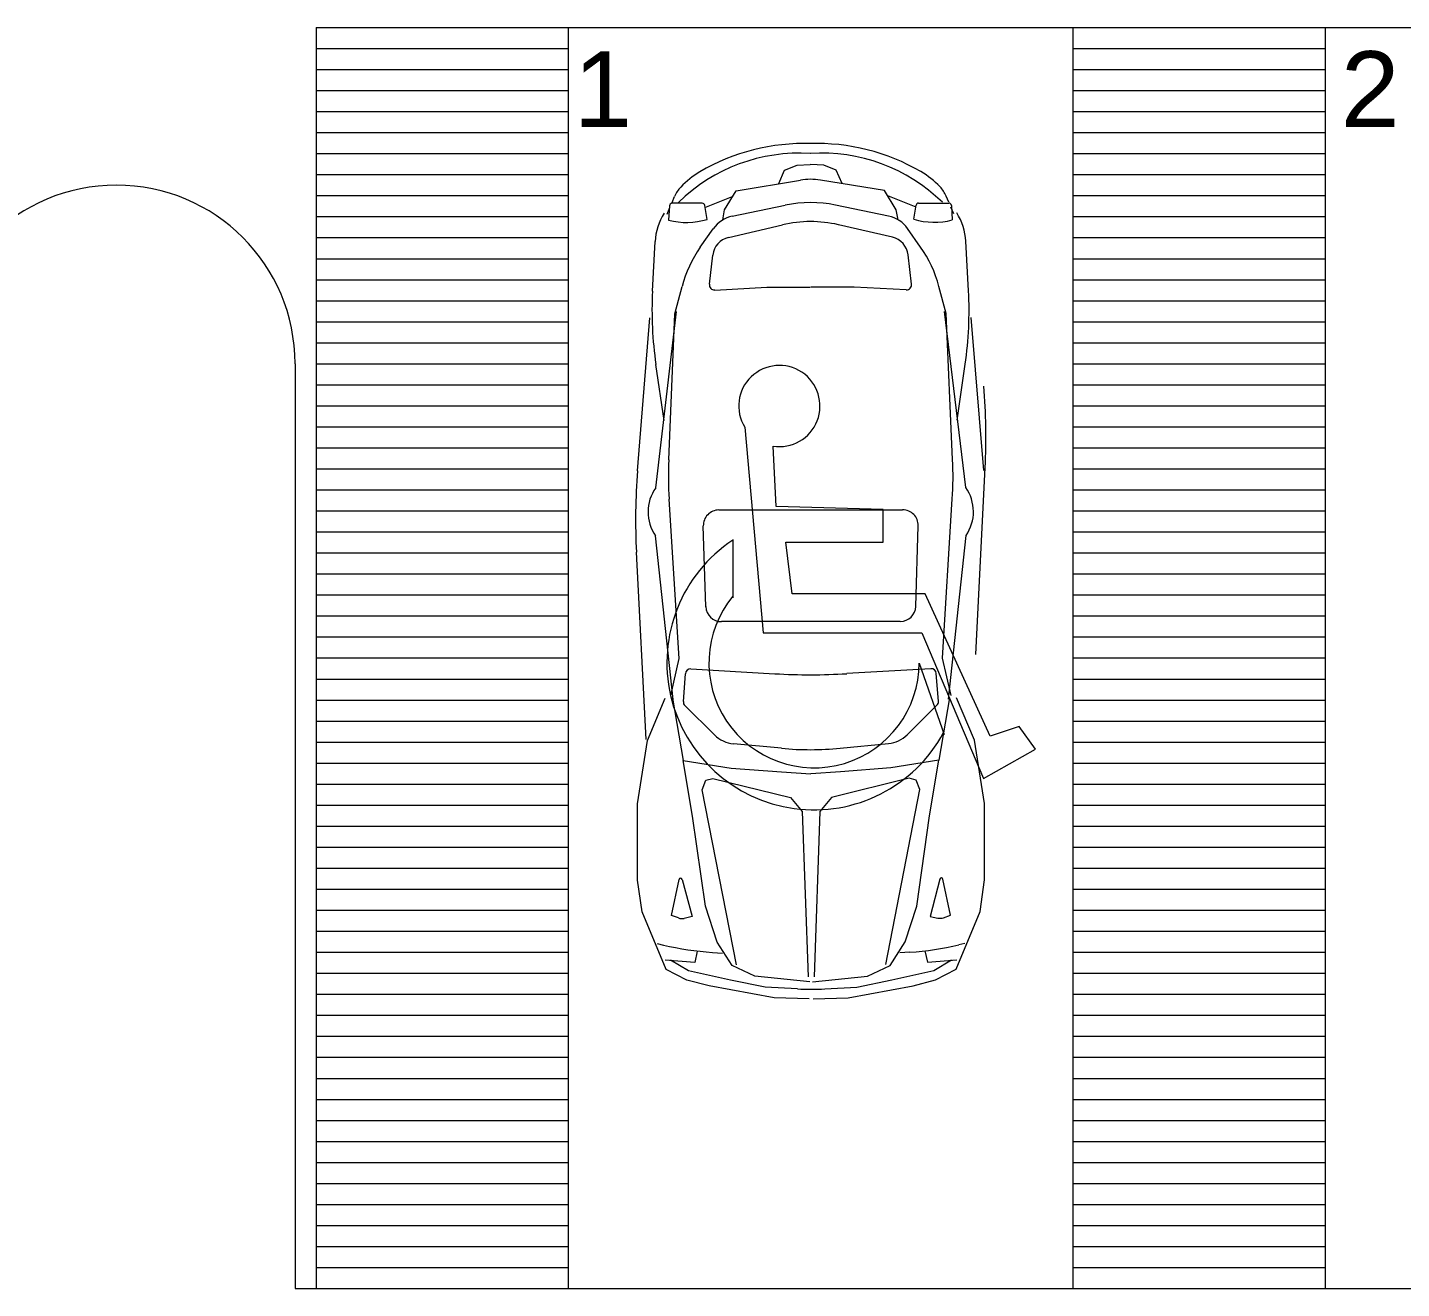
# Model space of a CAD drawing. Header units: inches. Extents: x 13 to 261, y -112 to -47.
# Drawn here: x 41.18 to 47.71, y -99.73 to -93.73 of the extents above; entities that cross this region are included whole.
import ezdxf

# ---------------------------------------------------------------- set-up
doc = ezdxf.new("R2010")
doc.units = ezdxf.units.IN
doc.header["$MEASUREMENT"] = 0
for name, color, linetype, lineweight in [('AUTOS', 6, 'Continuous', 20), ('BANQUETA', 2, 'Continuous', 18), ('CAJONES', 3, 'Continuous', 20), ('SIMBOLOGIA', 10, 'Continuous', 18), ('TEXTOS', 124, 'Continuous', 30)]:
    doc.layers.add(name, color=color, linetype=linetype, lineweight=lineweight)
doc.styles.add('TEXTOS', font='ARIALUNI.TTF', dxfattribs={"height": 0.36})

msp = doc.modelspace()

# ---------------------------------------------------------------- linework, layer by layer
at = {"layer": 'AUTOS'}
for p, q in [((44.7787, -94.4056), (44.8387, -94.382)), ((44.8387, -94.382), (44.9019, -94.3782)), ((44.9656, -94.3818), (44.9024, -94.3782)), ((45.0256, -94.4054), (44.9656, -94.3818)), ((44.7518, -94.4689), (44.7787, -94.4056)), ((45.0527, -94.4686), (45.0256, -94.4054)), ((44.4939, -94.5951), (44.5495, -94.5036)), ((44.5495, -94.5036), (44.8545, -94.4531)), ((45.2551, -94.5029), (44.9499, -94.453)), ((45.3109, -94.5943), (45.2551, -94.5029)), ((44.232, -94.5749), (44.2276, -94.644)), ((44.3876, -94.5635), (44.2442, -94.5635)), ((44.2443, -94.5594), (44.2564, -94.5305)), ((44.4109, -94.6401), (44.3997, -94.5737)), ((44.4, -94.5829), (44.5342, -94.5287)), ((44.5306, -94.6248), (44.7829, -94.5722)), ((45.2742, -94.6241), (45.0218, -94.572)), ((45.4047, -94.5819), (45.2704, -94.528)), ((45.3939, -94.6391), (45.405, -94.5727)), ((45.4171, -94.5625), (45.5604, -94.5622)), ((45.5604, -94.5581), (45.5482, -94.5292)), ((45.5727, -94.5736), (45.5773, -94.6427)), ((44.2209, -94.615), (44.234, -94.5838)), ((44.4849, -94.6424), (44.4939, -94.5951)), ((45.3199, -94.6416), (45.3109, -94.5943)), ((45.5839, -94.6136), (45.5707, -94.5825)), ((44.3786, -94.7725), (44.44, -94.6846)), ((44.5129, -94.7255), (44.7694, -94.6657)), ((45.292, -94.7247), (45.0355, -94.6655)), ((45.4265, -94.7715), (45.3649, -94.6837)), ((44.1511, -94.9812), (44.1634, -94.7454)), ((45.6544, -94.9797), (45.6416, -94.744)), ((44.4217, -94.9486), (44.4378, -94.8097)), ((45.3838, -94.9476), (45.3674, -94.8088)), ((44.2579, -95.0891), (44.2919, -94.9597)), ((44.4473, -94.9759), (44.695, -94.9624)), ((44.695, -94.9624), (44.9011, -94.9627)), ((45.1104, -94.962), (44.9043, -94.9627)), ((45.3581, -94.975), (45.1104, -94.962)), ((45.5478, -95.0878), (45.5135, -94.9585)), ((44.1664, -95.9168), (44.2658, -95.0787)), ((44.2281, -95.7843), (44.2579, -95.0891)), ((45.641, -95.9153), (45.5399, -95.0774)), ((45.579, -95.783), (45.5478, -95.0878)), ((44.0802, -95.8362), (44.1388, -95.1084)), ((45.727, -95.8346), (45.6669, -95.1069)), ((44.2065, -95.5962), (44.1674, -95.3305)), ((45.6002, -95.5948), (45.6387, -95.329)), ((45.6893, -96.7108), (45.7334, -95.8205)), ((44.278, -96.7287), (44.23, -95.9714)), ((45.5309, -96.7274), (45.5774, -95.9701)), ((44.4665, -96.0226), (45.3411, -96.0218)), ((44.2499, -96.9243), (44.1652, -96.1454)), ((44.405, -96.4826), (44.3928, -96.0985)), ((45.4034, -96.4816), (45.4149, -96.0975)), ((45.5594, -96.923), (45.6426, -96.144)), ((44.1204, -97.1138), (44.0746, -96.2236)), ((45.33, -96.553), (44.4786, -96.5538)), ((44.2378, -96.9059), (44.278, -96.7287)), ((45.5715, -96.9046), (45.5309, -96.7274)), ((44.2979, -96.9339), (44.3078, -96.8014)), ((44.3337, -96.7787), (44.7336, -96.8016)), ((45.4754, -96.7776), (45.0755, -96.8013)), ((45.5115, -96.9327), (45.5013, -96.8002)), ((44.1268, -97.1186), (44.2119, -96.9173)), ((44.246, -96.9173), (44.2963, -97.2142)), ((45.5633, -96.916), (45.5136, -97.213)), ((45.6829, -97.1171), (45.5974, -96.9159)), ((44.4465, -97.093), (44.3051, -96.9531)), ((45.3632, -97.0921), (45.5043, -96.9519)), ((44.0801, -97.4206), (44.1268, -97.1186)), ((45.7302, -97.419), (45.6829, -97.1171)), ((44.7655, -97.1565), (44.5361, -97.1349)), ((45.0442, -97.1562), (45.2736, -97.1342)), ((44.3419, -97.4787), (44.2963, -97.2142)), ((44.2963, -97.2142), (44.5248, -97.2506)), ((44.5248, -97.2506), (44.7644, -97.2691)), ((45.2852, -97.2499), (45.0456, -97.2689)), ((45.5136, -97.213), (45.2852, -97.2499)), ((45.4685, -97.4776), (45.5136, -97.213)), ((44.3869, -97.3542), (44.4041, -97.3083)), ((44.4041, -97.3083), (44.4381, -97.3002)), ((44.4381, -97.3002), (44.8082, -97.3903)), ((44.7644, -97.2691), (44.905, -97.2774)), ((45.0456, -97.2689), (44.905, -97.2774)), ((45.3719, -97.2993), (45.0021, -97.3901)), ((45.406, -97.3073), (45.3719, -97.2993)), ((45.4233, -97.3532), (45.406, -97.3073)), ((44.5504, -98.1864), (44.3869, -97.3542)), ((44.8082, -97.3903), (44.8627, -97.4565)), ((45.0021, -97.3901), (44.9477, -97.4565)), ((45.2611, -98.1857), (45.4233, -97.3532)), ((44.0801, -97.7839), (44.0801, -97.4206)), ((44.8627, -97.4565), (44.8911, -98.244)), ((44.9477, -97.4565), (44.9205, -98.244)), ((45.7306, -97.7823), (45.7302, -97.419)), ((44.403, -97.908), (44.3419, -97.4787)), ((45.4079, -97.907), (45.4685, -97.4776)), ((44.2417, -97.9517), (44.2778, -97.7805)), ((44.2921, -97.7801), (44.3394, -97.9574)), ((45.5187, -97.7789), (45.4716, -97.9563)), ((45.5693, -97.9504), (45.533, -97.7793)), ((45.7097, -97.9336), (45.7306, -97.7823)), ((44.1013, -97.9352), (44.0801, -97.7839)), ((44.459, -98.0784), (44.403, -97.908)), ((45.3523, -98.0776), (45.4079, -97.907)), ((44.2162, -98.2093), (44.1013, -97.9352)), ((44.275, -97.9638), (44.2417, -97.9517)), ((44.3394, -97.9574), (44.3024, -97.9656)), ((45.4716, -97.9563), (45.5087, -97.9644)), ((45.5361, -97.9626), (45.5693, -97.9504)), ((45.5953, -98.2079), (45.7097, -97.9336)), ((44.1738, -98.0859), (44.2034, -98.0928)), ((44.5305, -98.1899), (44.459, -98.0784)), ((45.281, -98.1891), (45.3523, -98.0776)), ((45.6375, -98.0845), (45.608, -98.0914)), ((44.352, -98.1757), (44.2119, -98.1644)), ((44.3225, -98.2145), (44.2374, -98.1644)), ((44.3641, -98.1209), (44.352, -98.1757)), ((44.4359, -98.1276), (44.4838, -98.1308)), ((45.3755, -98.1266), (45.3276, -98.13)), ((45.4473, -98.1198), (45.4595, -98.1747)), ((45.4595, -98.1747), (45.5996, -98.163)), ((45.489, -98.2134), (45.5741, -98.1631)), ((44.3139, -98.2594), (44.2162, -98.2093)), ((44.5222, -98.2594), (44.3225, -98.2145)), ((44.6373, -98.2413), (44.5305, -98.1899)), ((44.9116, -98.2683), (45.1743, -98.2407)), ((45.1743, -98.2407), (45.281, -98.1891)), ((45.2894, -98.2586), (45.489, -98.2134)), ((45.4977, -98.2582), (45.5953, -98.2079)), ((44.4202, -98.2873), (44.3139, -98.2594)), ((44.7302, -98.3435), (44.4202, -98.2873)), ((44.6878, -98.293), (44.5222, -98.2594)), ((44.9, -98.2683), (44.6373, -98.2413)), ((44.8409, -98.3013), (44.6878, -98.293)), ((44.9708, -98.3011), (45.1239, -98.2925)), ((45.0816, -98.3432), (45.3915, -98.2863)), ((45.1239, -98.2925), (45.2894, -98.2586)), ((45.3915, -98.2863), (45.4977, -98.2582)), ((44.8962, -98.3487), (44.7302, -98.3435)), ((44.9157, -98.3487), (45.0816, -98.3432))]:
    msp.add_line(p, q, dxfattribs=at)
for centre, radius, start, end in [((44.8719, -95.2556), 0.9767, 88.06945, 120.45768), ((44.9341, -95.2555), 0.9767, 59.65529, 92.04353), ((44.8483, -95.143), 0.8181, 86.24509, 134.51945), ((44.9575, -95.1429), 0.8181, 45.59352, 93.86789), ((44.5899, -94.7761), 0.4204, 120.45768, 136.38363), ((44.9025, -94.7434), 0.2942, 80.72464, 99.38834), ((45.2152, -94.7754), 0.4204, 43.72935, 59.65529), ((44.392, -94.5875), 0.1471, 136.38363, 157.20138), ((45.4127, -94.5865), 0.1471, 22.9116, 43.72935), ((44.2442, -94.5757), 0.0123, 90, 176.33043), ((44.3876, -94.5757), 0.0123, 9.60772, 90), ((44.9029, -95.1483), 0.5885, 78.3436, 101.76937), ((45.4171, -94.5747), 0.0123, 90.11298, 170.50526), ((45.5605, -94.5744), 0.0123, 3.78255, 90.11298), ((44.4376, -94.7589), 0.2745, 147.32995, 177.18237), ((44.312, -94.3029), 0.3514, 256.09608, 286.35351), ((44.5606, -94.7688), 0.1471, 101.76937, 145.07004), ((45.2445, -94.7682), 0.1471, 35.04293, 78.3436), ((45.4921, -94.3018), 0.3514, 253.75946, 284.01689), ((45.3674, -94.758), 0.2745, 2.9306, 32.78303), ((44.903, -95.2388), 0.5885, 76.99033, 103.12265), ((44.861, -95.1095), 0.5885, 145.07004, 165.25506), ((44.5352, -94.821), 0.0981, 103.12265, 173.37601), ((45.27, -94.8203), 0.0981, 6.73697, 76.99033), ((44.9447, -95.1094), 0.5885, 14.85791, 35.04293), ((44.446, -94.9514), 0.0245, 173.37601, 273.11504), ((45.3594, -94.9505), 0.0245, 266.99794, 6.73697), ((45.9141, -95.0736), 1.7654, 176.99981, 188.3676), ((43.8916, -95.0756), 1.7654, 351.74537, 3.11317), ((42.7946, -95.6751), 2.9424, 357.1678, 4.71773), ((45.9919, -95.8598), 1.7654, 177.54913, 183.62371), ((43.8153, -95.862), 1.7654, 356.48926, 2.56385), ((47.0131, -96.0724), 2.9424, 175.39524, 182.94517), ((44.3287, -96.0319), 0.199, 144.64918, 214.77695), ((45.4789, -96.0308), 0.199, 325.33603, 35.46379), ((44.4664, -96.0962), 0.0736, 89.92446, 181.82012), ((45.3413, -96.0953), 0.0736, 358.29286, 90.18852), ((44.4786, -96.4802), 0.0736, 181.82012, 269.9989), ((45.3299, -96.4794), 0.0736, 270.11408, 358.29286), ((44.3323, -96.8032), 0.0245, 86.72561, 175.71507), ((44.9016, -93.8641), 2.9424, 266.72561, 273.38736), ((45.4768, -96.8021), 0.0245, 4.3979, 93.38736), ((44.3223, -96.9357), 0.0245, 175.71507, 225.30465), ((45.487, -96.9345), 0.0245, 314.80833, 4.3979), ((44.5499, -96.9884), 0.1471, 225.30465, 264.62136), ((45.2595, -96.9877), 0.1471, 275.49162, 314.80833), ((44.9034, -95.6918), 1.4712, 264.62136, 275.49162), ((44.285, -97.782), 0.00736, 14.96001, 168.11246), ((45.5258, -97.7808), 0.00736, 12.00051, 165.15297), ((44.2917, -97.9177), 0.049, 249.97873, 282.53841), ((45.5192, -97.9165), 0.049, 257.57457, 290.13424), ((44.5364, -96.6598), 1.4712, 256.91658, 266.08111), ((45.2721, -96.6591), 1.4712, 274.03187, 283.1964), ((44.9047, -97.1261), 1.1769, 266.89416, 273.21881)]:
    msp.add_arc(centre, radius, start, end, dxfattribs=at)
at = {"layer": 'BANQUETA'}
for p, q in [((42.4507, -95.3268), (42.4507, -99.7268)), ((42.4507, -99.7268), (75.4507, -99.7268))]:
    msp.add_line(p, q, dxfattribs=at)
msp.add_arc((41.6007, -95.3268), 0.85, 0, 180, dxfattribs=at)
at = {"layer": 'CAJONES'}
for p, q in [((42.5507, -93.7268), (42.5507, -99.7268)), ((42.5507, -93.7268), (67.7507, -93.7268)), ((43.7507, -93.7268), (43.7507, -99.7268)), ((46.1507, -93.7268), (46.1507, -99.7268)), ((47.3507, -93.7268), (47.3507, -99.7268)), ((42.5507, -93.8268), (43.7507, -93.8268)), ((46.1507, -93.8268), (47.3507, -93.8268)), ((42.5507, -93.9268), (43.7507, -93.9268)), ((46.1507, -93.9268), (47.3507, -93.9268)), ((42.5507, -94.0268), (43.7507, -94.0268)), ((46.1507, -94.0268), (47.3507, -94.0268)), ((42.5507, -94.1268), (43.7507, -94.1268)), ((46.1507, -94.1268), (47.3507, -94.1268)), ((42.5507, -94.2268), (43.7507, -94.2268)), ((46.1507, -94.2268), (47.3507, -94.2268)), ((42.5507, -94.3268), (43.7507, -94.3268)), ((46.1507, -94.3268), (47.3507, -94.3268)), ((42.5507, -94.4268), (43.7507, -94.4268)), ((46.1507, -94.4268), (47.3507, -94.4268)), ((42.5507, -94.5268), (43.7507, -94.5268)), ((46.1507, -94.5268), (47.3507, -94.5268)), ((42.5507, -94.6268), (43.7507, -94.6268)), ((46.1507, -94.6268), (47.3507, -94.6268)), ((42.5507, -94.7268), (43.7507, -94.7268)), ((46.1507, -94.7268), (47.3507, -94.7268)), ((42.5507, -94.8268), (43.7507, -94.8268)), ((46.1507, -94.8268), (47.3507, -94.8268)), ((42.5507, -94.9268), (43.7507, -94.9268)), ((46.1507, -94.9268), (47.3507, -94.9268)), ((42.5507, -95.0268), (43.7507, -95.0268)), ((46.1507, -95.0268), (47.3507, -95.0268)), ((42.5507, -95.1268), (43.7507, -95.1268)), ((46.1507, -95.1268), (47.3507, -95.1268)), ((42.5507, -95.2268), (43.7507, -95.2268)), ((46.1507, -95.2268), (47.3507, -95.2268)), ((42.5507, -95.3268), (43.7507, -95.3268)), ((46.1507, -95.3268), (47.3507, -95.3268)), ((42.5507, -95.4268), (43.7507, -95.4268)), ((46.1507, -95.4268), (47.3507, -95.4268)), ((42.5507, -95.5268), (43.7507, -95.5268)), ((46.1507, -95.5268), (47.3507, -95.5268)), ((42.5507, -95.6268), (43.7507, -95.6268)), ((46.1507, -95.6268), (47.3507, -95.6268)), ((42.5507, -95.7268), (43.7507, -95.7268)), ((46.1507, -95.7268), (47.3507, -95.7268)), ((42.5507, -95.8268), (43.7507, -95.8268)), ((46.1507, -95.8268), (47.3507, -95.8268)), ((42.5507, -95.9268), (43.7507, -95.9268)), ((46.1507, -95.9268), (47.3507, -95.9268)), ((42.5507, -96.0268), (43.7507, -96.0268)), ((46.1507, -96.0268), (47.3507, -96.0268)), ((42.5507, -96.1268), (43.7507, -96.1268)), ((46.1507, -96.1268), (47.3507, -96.1268)), ((42.5507, -96.2268), (43.7507, -96.2268)), ((46.1507, -96.2268), (47.3507, -96.2268)), ((42.5507, -96.3268), (43.7507, -96.3268)), ((46.1507, -96.3268), (47.3507, -96.3268)), ((42.5507, -96.4268), (43.7507, -96.4268)), ((46.1507, -96.4268), (47.3507, -96.4268)), ((42.5507, -96.5268), (43.7507, -96.5268)), ((46.1507, -96.5268), (47.3507, -96.5268)), ((42.5507, -96.6268), (43.7507, -96.6268)), ((46.1507, -96.6268), (47.3507, -96.6268)), ((42.5507, -96.7268), (43.7507, -96.7268)), ((46.1507, -96.7268), (47.3507, -96.7268)), ((42.5507, -96.8268), (43.7507, -96.8268)), ((46.1507, -96.8268), (47.3507, -96.8268)), ((42.5507, -96.9268), (43.7507, -96.9268)), ((46.1507, -96.9268), (47.3507, -96.9268)), ((42.5507, -97.0268), (43.7507, -97.0268)), ((46.1507, -97.0268), (47.3507, -97.0268)), ((42.5507, -97.1268), (43.7507, -97.1268)), ((46.1507, -97.1268), (47.3507, -97.1268)), ((42.5507, -97.2268), (43.7507, -97.2268)), ((46.1507, -97.2268), (47.3507, -97.2268)), ((42.5507, -97.3268), (43.7507, -97.3268)), ((46.1507, -97.3268), (47.3507, -97.3268)), ((42.5507, -97.4268), (43.7507, -97.4268)), ((46.1507, -97.4268), (47.3507, -97.4268)), ((42.5507, -97.5268), (43.7507, -97.5268)), ((46.1507, -97.5268), (47.3507, -97.5268)), ((42.5507, -97.6268), (43.7507, -97.6268)), ((46.1507, -97.6268), (47.3507, -97.6268)), ((42.5507, -97.7268), (43.7507, -97.7268)), ((46.1507, -97.7268), (47.3507, -97.7268)), ((42.5507, -97.8268), (43.7507, -97.8268)), ((46.1507, -97.8268), (47.3507, -97.8268)), ((42.5507, -97.9268), (43.7507, -97.9268)), ((46.1507, -97.9268), (47.3507, -97.9268)), ((42.5507, -98.0268), (43.7507, -98.0268)), ((46.1507, -98.0268), (47.3507, -98.0268)), ((42.5507, -98.1268), (43.7507, -98.1268)), ((46.1507, -98.1268), (47.3507, -98.1268)), ((42.5507, -98.2268), (43.7507, -98.2268)), ((46.1507, -98.2268), (47.3507, -98.2268)), ((42.5507, -98.3268), (43.7507, -98.3268)), ((46.1507, -98.3268), (47.3507, -98.3268)), ((42.5507, -98.4268), (43.7507, -98.4268)), ((46.1507, -98.4268), (47.3507, -98.4268)), ((42.5507, -98.5268), (43.7507, -98.5268)), ((46.1507, -98.5268), (47.3507, -98.5268)), ((42.5507, -98.6268), (43.7507, -98.6268)), ((46.1507, -98.6268), (47.3507, -98.6268)), ((42.5507, -98.7268), (43.7507, -98.7268)), ((46.1507, -98.7268), (47.3507, -98.7268)), ((42.5507, -98.8268), (43.7507, -98.8268)), ((46.1507, -98.8268), (47.3507, -98.8268)), ((42.5507, -98.9268), (43.7507, -98.9268)), ((46.1507, -98.9268), (47.3507, -98.9268)), ((42.5507, -99.0268), (43.7507, -99.0268)), ((46.1507, -99.0268), (47.3507, -99.0268)), ((42.5507, -99.1268), (43.7507, -99.1268)), ((46.1507, -99.1268), (47.3507, -99.1268)), ((42.5507, -99.2268), (43.7507, -99.2268)), ((46.1507, -99.2268), (47.3507, -99.2268)), ((42.5507, -99.3268), (43.7507, -99.3268)), ((46.1507, -99.3268), (47.3507, -99.3268)), ((42.5507, -99.4268), (43.7507, -99.4268)), ((46.1507, -99.4268), (47.3507, -99.4268)), ((42.5507, -99.5268), (43.7507, -99.5268)), ((46.1507, -99.5268), (47.3507, -99.5268)), ((42.5507, -99.6268), (43.7507, -99.6268)), ((46.1507, -99.6268), (47.3507, -99.6268))]:
    msp.add_line(p, q, dxfattribs=at)
at = {"layer": 'SIMBOLOGIA'}
for p, q in [((44.5899, -95.6288), (44.6775, -96.6065)), ((44.7391, -96.0055), (44.7248, -95.7188)), ((45.248, -96.021), (44.7391, -96.0055)), ((45.248, -96.175), (45.248, -96.021)), ((44.5325, -96.1623), (44.5328, -96.4402)), ((44.7854, -96.175), (45.248, -96.175)), ((44.8162, -96.4216), (44.7854, -96.175)), ((45.4484, -96.4216), (44.8162, -96.4216)), ((45.7568, -97.0995), (45.4484, -96.4216)), ((44.6775, -96.6065), (45.433, -96.6065)), ((45.433, -96.6065), (45.726, -97.2998)), ((45.4196, -96.7508), (45.5384, -97.0901)), ((45.8956, -97.0533), (45.7568, -97.0995)), ((45.9727, -97.1612), (45.8956, -97.0533)), ((45.726, -97.2998), (45.9727, -97.1612))]:
    msp.add_line(p, q, dxfattribs=at)
for centre, radius, start, end in [((44.7546, -95.5279), 0.1932, 261.13496, 211.498), ((44.9196, -96.7494), 0.7, 123.57228, 331.63874), ((44.9196, -96.7494), 0.5, 140.67404, 359.84651)]:
    msp.add_arc(centre, radius, start, end, dxfattribs=at)

# ---------------------------------------------------------------- texts
at = {"layer": 'TEXTOS', "style": 'TEXTOS'}
for s, p in [('1', (43.7752, -94.1999)), ('2', (47.4256, -94.1999))]:
    msp.add_text(s, height=0.36, dxfattribs=at).set_placement(p)

doc.saveas('drawing.dxf')
